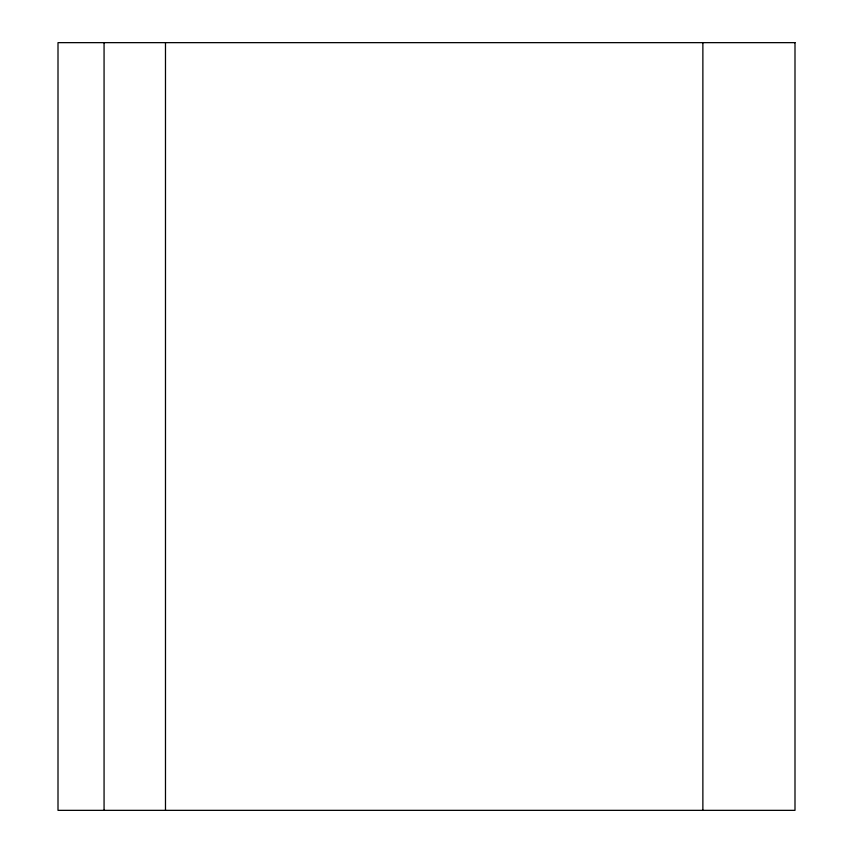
<?xml version="1.0" encoding="UTF-8"?>
<svg xmlns="http://www.w3.org/2000/svg" width="853" height="853" viewBox="0 0 853 853"><rect width="100%" height="100%" fill="white"/><g stroke="black" fill="none" stroke-linecap="round" stroke-linejoin="round"><path stroke-width="1.28" d="M702.872 42.65L702.872 810.35M165.482 42.65L165.482 810.35M104.066 42.65L104.066 810.35M794.996 42.65L58.004 42.65L58.004 810.35L794.996 810.35L794.996 42.65"/></g></svg>
